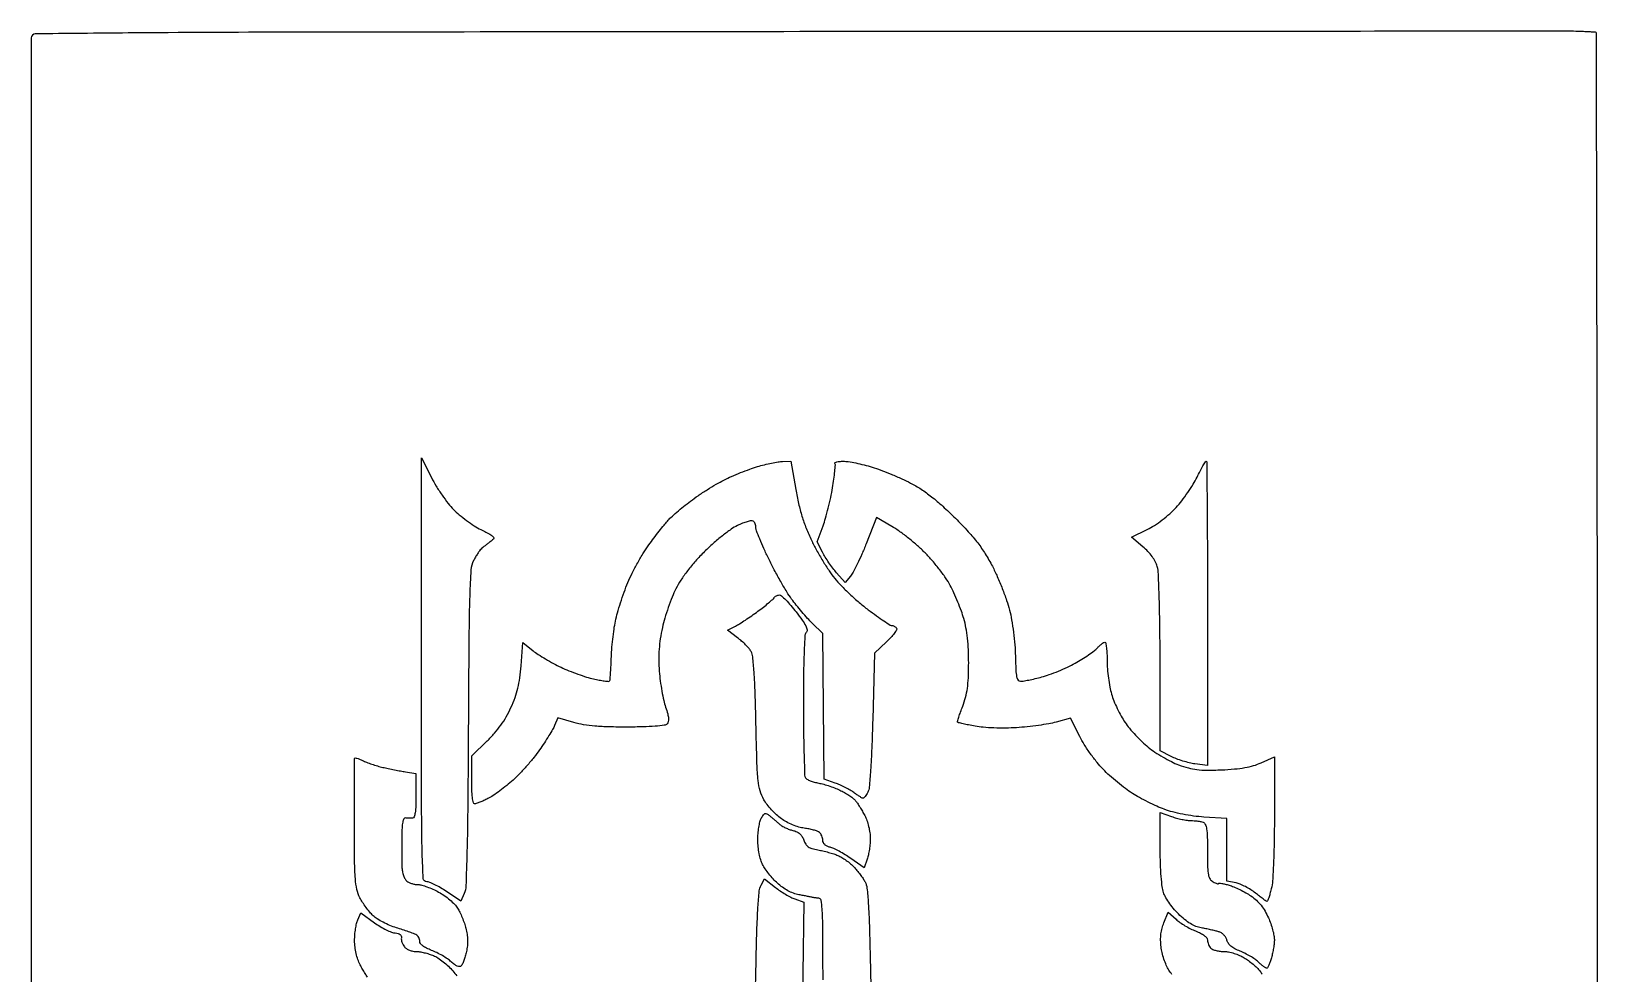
# Model space of a CAD drawing. Extents: x 0.1 to 47.6, y 0.1 to 68.1.
# Drawn here: x 0.08 to 47.63, y 39.43 to 68.05 of the extents above; entities that cross this region are included whole.
import ezdxf

# ---------------------------------------------------------------- set-up
doc = ezdxf.new("R2010")
doc.units = 0
doc.header["$MEASUREMENT"] = 0

msp = doc.modelspace()

# ---------------------------------------------------------------- linework, layer by layer
for points in [[(47.6298, 34.0515, 0.000175), (47.625241, 47.076395, 0.000292), (47.611162, 58.041729, 0.000003), (47.592503, 67.994465, 0.396422), (47.56635, 68.022163, 0.002717), (47.524629, 68.024411, 0.000198), (47.409708, 68.029929, 0.000277), (47.272639, 68.03638, 0.000209), (47.1222, 68.043313, 0.01144), (46.815193, 68.050302, 0.000012), (40.000598, 68.049335, 0.000116), (32.384398, 68.046314, 0.000071), (23.41305, 68.039399, 0.000091), (7.889157, 68.022401, 0.001721), (3.027083, 67.999461, 0.000919), (0.205333, 67.97125, 0.410568), (0.084494, 67.849049, 0.000156), (0.084451, 67.71057), (0.08442, 57.851286), (0.084396, 46.957908), (0.084388, 34.0515)], [(24.118997, 39.241259, -0.003942), (24.112701, 39.95235, 0.002132), (24.107589, 40.9291, 0.0158), (24.088477, 41.393906, 0.028089), (24.054695, 41.654629, 0.337682), (23.9841, 41.718375, -0.007032), (23.930862, 41.723566, -0.006313), (23.875838, 41.730418, -0.00634), (23.826621, 41.737817, -0.019706), (23.79375, 41.744524, 0.011467), (23.752666, 41.753615, 0.00098), (23.646807, 41.774288, 0.001296), (23.520405, 41.798377, 0.001004), (23.382617, 41.82398, -0.04364), (23.216641, 41.869725, -0.03432), (23.046599, 41.946636, -0.033035), (22.88179, 42.049833, -0.032691), (22.731395, 42.174169, -0.020827), (22.60456, 42.304201, -0.015215), (22.47443, 42.458421, -0.015424), (22.359894, 42.612381, -0.032499), (22.282865, 42.739788, -0.046912), (22.224566, 42.883633, -0.024633), (22.178266, 43.071172, -0.02341), (22.147762, 43.278652, -0.024562), (22.137437, 43.484766, -0.019997), (22.144962, 43.677382, -0.019311), (22.167855, 43.871054, -0.019649), (22.201271, 44.039744, -0.064223), (22.2416, 44.145878, -0.025846), (22.30426, 44.249686, -0.162842), (22.352688, 44.286745, -0.207321), (22.406885, 44.282481, -0.045104), (22.487252, 44.230112, -0.005682), (22.552757, 44.177247, -0.002883), (22.63404, 44.109316, -0.002863), (22.717127, 44.03824, -0.004272), (22.788884, 43.975061, 0.045478), (22.86833, 43.915964, 0.024425), (22.975635, 43.857366, 0.02412), (23.091798, 43.807875, 0.034595), (23.199136, 43.776385, -0.053042), (23.316235, 43.737295, -0.073863), (23.408792, 43.677231, -0.074191), (23.479609, 43.593085, -0.054066), (23.532143, 43.48249, 0.055324), (23.591045, 43.359286, 0.102202), (23.667207, 43.279186, 0.08289), (23.780212, 43.225778, 0.027189), (23.960373, 43.185162, -0.015347), (24.111575, 43.154817, -0.010545), (24.281039, 43.111574, -0.01064), (24.442558, 43.062986, -0.021202), (24.567683, 43.016476, -0.036797), (24.684234, 42.957001, -0.019994), (24.81832, 42.868117, -0.019821), (24.948173, 42.766291, -0.029538), (25.052413, 42.666479, -0.015056), (25.146028, 42.559294, -0.011047), (25.243522, 42.435148, -0.011183), (25.330653, 42.313427, -0.024235), (25.390813, 42.2154, -0.098768), (25.450523, 42.025793, -0.010647), (25.490626, 41.565413, -0.009088), (25.523093, 40.881273, -0.002504), (25.5492, 39.8043, 0.00202), (25.577806, 38.575172, 0.012478)], [(22.055228, 38.564461, 0.002384), (22.08246, 39.6774, -0.002597), (22.108746, 40.733321, -0.008145), (22.141642, 41.442226, -0.007943), (22.180683, 41.938266, -0.104578), (22.235273, 42.112987), (22.343925, 42.306674), (22.671455, 42.047265, 0.01878), (22.816265, 41.941172, 0.014745), (22.980626, 41.836918, 0.014989), (23.139406, 41.748978, 0.035111), (23.264017, 41.695466), (23.529048, 41.603075), (23.502774, 39.432523), (23.4765, 37.261971)], [(10.288103, 39.318554, -0.007167), (10.215354, 39.433644, -0.007158), (10.137463, 39.565058, -0.007761), (10.065495, 39.69518, -0.038865), (9.996538, 39.852971, -0.027727), (9.943443, 40.038405, -0.026851), (9.909541, 40.236222, -0.02902), (9.8982, 40.431449, -0.019666), (9.905163, 40.608423, -0.017646), (9.926042, 40.790869, -0.017989), (9.956466, 40.953258, -0.051632), (9.992982, 41.061863), (10.087765, 41.269888), (10.502127, 40.972198, 0.020041), (10.676296, 40.857362, 0.020823), (10.856934, 40.758399, 0.021061), (11.019675, 40.686224, 0.079714), (11.128111, 40.662404, -0.042606), (11.221008, 40.649095, -0.109078), (11.282005, 40.620024, -0.15359), (11.312967, 40.575148, -0.117151), (11.316921, 40.515247, 0.080878), (11.316555, 40.453382, 0.042936), (11.334916, 40.37877, 0.041288), (11.36747, 40.303799, 0.050179), (11.410214, 40.240297, 0.080239), (11.471593, 40.186686, 0.044222), (11.560688, 40.141495, 0.042655), (11.661655, 40.110729, 0.052677), (11.759427, 40.1004, -0.039425), (11.869848, 40.09168, -0.018141), (12.011505, 40.063864, -0.017838), (12.159182, 40.023652, -0.023569), (12.290218, 39.976021, -0.046515), (12.425024, 39.904334, -0.021571), (12.586016, 39.78822, -0.02115), (12.745851, 39.650762, -0.027579), (12.879167, 39.511362, -0.02599), (12.997886, 39.357116, -0.019044)], [(34.70419, 39.405129, -0.034089), (34.610004, 39.536578, -0.038401), (34.535804, 39.680221, -0.020515), (34.465547, 39.867429, -0.020306), (34.409141, 40.065532, -0.029733), (34.377173, 40.24391, -0.025973), (34.363884, 40.445108, -0.032759), (34.373483, 40.631413, -0.034503), (34.406426, 40.806528, -0.035227), (34.462987, 40.974195), (34.597239, 41.295505), (34.83197, 41.077679, 0.034437), (34.947607, 40.984317, 0.017899), (35.103366, 40.883472, 0.017713), (35.271435, 40.79092, 0.025724), (35.42625, 40.722432, -0.026017), (35.576585, 40.655821, -0.047392), (35.689991, 40.584116, -0.062262), (35.762443, 40.512025, -0.167422), (35.7858, 40.444226, 0.060219), (35.793214, 40.382895, 0.039062), (35.815621, 40.314975, 0.038964), (35.848445, 40.251093, 0.058283), (35.88732, 40.20192, 0.101649), (35.946693, 40.162783, 0.032943), (36.04724, 40.130094, 0.031286), (36.16675, 40.107616, 0.03049), (36.28917, 40.099967, -0.049123), (36.426588, 40.086233, -0.026045), (36.592584, 40.043872, -0.025657), (36.759357, 39.982383, -0.035998), (36.900328, 39.909617, -0.022011), (37.03132, 39.821438, -0.016418), (37.167926, 39.71336, -0.016672), (37.290141, 39.60277, -0.035862), (37.374816, 39.5082, -0.01603), (37.447496, 39.407783, -0.008547)]]:
    msp.add_lwpolyline(points, format="xyb")
for points in [[(12.229724, 54.495421, 0.020382), (12.371875, 54.238055, 0.014626), (12.550471, 53.962243, 0.014809), (12.736267, 53.709284, 0.03058), (12.898774, 53.525584, 0.023938), (13.073353, 53.366966, 0.014162), (13.295526, 53.194058, 0.014154), (13.527586, 53.033685, 0.023526), (13.732757, 52.913646, -0.004906), (14.035581, 52.751292, -0.104652), (14.112295, 52.685289, -0.361471), (14.109797, 52.625794, -0.057861), (14.015457, 52.543129, 0.00852), (13.938309, 52.487939, 0.007081), (13.85812, 52.426702, 0.007159), (13.78626, 52.368513, 0.019157), (13.73732, 52.324426, 0.043373), (13.691986, 52.271949, 0.012248), (13.6308, 52.182767, 0.012247), (13.566338, 52.078175, 0.012648), (13.507793, 51.971654, 0.103216), (13.429158, 51.689222, 0.008625), (13.392084, 50.926856, 0.005818), (13.366754, 49.64169, 0.000756), (13.348773, 46.89979, -0.001063), (13.332127, 44.578669, -0.003955), (13.306975, 43.117, -0.002688), (13.275648, 42.089936, -0.096319), (13.222149, 41.859283), (13.119799, 41.630067), (12.684898, 41.922733, 0.015635), (12.50661, 42.034777, 0.018271), (12.330544, 42.129429, 0.017482), (12.177396, 42.198146, 0.097005), (12.089299, 42.2154, -0.396724), (11.982979, 42.315517, -0.008784), (11.950278, 43.084264, -0.005869), (11.931658, 44.494033, -0.000367), (11.9286, 48.656367), (11.9286, 55.097333)], [(22.886402, 54.983534), (23.142304, 54.99), (23.28809, 54.135661, 0.013982), (23.373872, 53.705814, 0.018477), (23.47725, 53.320139, 0.019242), (23.604919, 52.956119, 0.017588), (23.763722, 52.591711, 0.014958), (23.91758, 52.29331, 0.01049), (24.107734, 51.966487, 0.010595), (24.303212, 51.660922, 0.021673), (24.471639, 51.43168, 0.024121), (24.661737, 51.217206, 0.011344), (24.926517, 50.958056, 0.011212), (25.216731, 50.698575, 0.015488), (25.489249, 50.47993, 0.006013), (25.740533, 50.2955, 0.008831), (25.96616, 50.139991, 0.004901), (26.158843, 50.01485, 0.142503), (26.214701, 49.9986, -0.079998), (26.251212, 49.992721, -0.053418), (26.289848, 49.975186, -0.052522), (26.324666, 49.949385, -0.068745), (26.349876, 49.918893, -0.281093), (26.350147, 49.869984, -0.025102), (26.278471, 49.763559, -0.026904), (26.17259, 49.637005, -0.017442), (26.037619, 49.502027), (25.6761, 49.164868), (25.62377, 47.143551, -0.003377), (25.595392, 46.274384, -0.007243), (25.559266, 45.604523, -0.005315), (25.518645, 45.09135, -0.100783), (25.472744, 44.937816, -0.01681), (25.431824, 44.867172, -0.023918), (25.390482, 44.807572, -0.021483), (25.353194, 44.763055, -0.210685), (25.331298, 44.7534, -0.132775), (25.304629, 44.760609, -0.00777), (25.231971, 44.804514, -0.011321), (25.146465, 44.860747, -0.008066), (25.053193, 44.927406, 0.027528), (24.939287, 45.002294, 0.014189), (24.789369, 45.08384, 0.01406), (24.629968, 45.159212, 0.02064), (24.485569, 45.215601), (24.1533, 45.329789), (24.13073, 47.545292), (24.108159, 49.760795), (23.790673, 50.070047, -0.015279), (23.64686, 50.218959, -0.007848), (23.475454, 50.413711, -0.007792), (23.305135, 50.619885, -0.011649), (23.163421, 50.805695, -0.019963), (23.017892, 51.023822, -0.007503), (22.831107, 51.340122, -0.007418), (22.637814, 51.690945, -0.008948), (22.467128, 52.026255, -0.00684), (22.319081, 52.341315, -0.009183), (22.194143, 52.63096, -0.006749), (22.09785, 52.875323, -0.090716), (22.0806, 52.969617, 0.052638), (22.074155, 53.030672, 0.048624), (22.055068, 53.090767, 0.051993), (22.026989, 53.141132, 0.101531), (21.993683, 53.172532, 0.185694), (21.938134, 53.183006, 0.023787), (21.817764, 53.155026, 0.025211), (21.672537, 53.105869, 0.018516), (21.516864, 53.037502, 0.041461), (21.326293, 52.92489, 0.013359), (21.063507, 52.727882, 0.013221), (20.781631, 52.492162, 0.014446), (20.521042, 52.248527, 0.01556), (20.24635, 51.958936, 0.017961), (20.00359, 51.665975, 0.019358), (19.801328, 51.381055, 0.028852), (19.649244, 51.116009, 0.02079), (19.537003, 50.865794, 0.011359), (19.419324, 50.550651, 0.011303), (19.314108, 50.2245, 0.017636), (19.239898, 49.938858, 0.016557), (19.176533, 49.601757, 0.020612), (19.141071, 49.284954, 0.020346), (19.131546, 48.962927, 0.015445), (19.146381, 48.609949, 0.013847), (19.175835, 48.318115, 0.011201), (19.223097, 48.006831, 0.011362), (19.279694, 47.721487, 0.028495), (19.337398, 47.517362, -0.014373), (19.400309, 47.316642, -0.045901), (19.425864, 47.178753, -0.074809), (19.420241, 47.081633, -0.145573), (19.383595, 47.013955, -0.166648), (19.297308, 46.971726, -0.011178), (19.020015, 46.943197, -0.013309), (18.650376, 46.923384, -0.006108), (18.167813, 46.916282, -0.007298), (17.623998, 46.922859, -0.014537), (17.194139, 46.946854, -0.018187), (16.845438, 46.989326, -0.029966), (16.555559, 47.053385), (16.064218, 47.193292), (15.968205, 46.967396, -0.03013), (15.90859, 46.847717, -0.007121), (15.794436, 46.655812, -0.007304), (15.656614, 46.438634, -0.00714), (15.511478, 46.223901, -0.017255), (15.341229, 45.996734, -0.010664), (15.126472, 45.741238, -0.010692), (14.903246, 45.497593, -0.018855), (14.707352, 45.307635, -0.013297), (14.514255, 45.143095, -0.01107), (14.300691, 44.978376, -0.011223), (14.098373, 44.836248, -0.029562), (13.945639, 44.746584, -0.010265), (13.817321, 44.684407, -0.012611), (13.695, 44.6319, -0.011085), (13.590858, 44.59293, -0.084175), (13.53937, 44.5842, -0.357907), (13.501467, 44.615318, -0.019018), (13.475099, 44.780861, -0.020725), (13.457021, 45.010734, -0.00926), (13.4514, 45.314214), (13.4514, 46.044228), (13.92023, 46.494698, 0.021921), (14.142902, 46.728261, 0.024307), (14.336273, 46.972793, 0.024667), (14.50253, 47.231515, 0.02404), (14.644052, 47.507541, 0.020275), (14.768447, 47.814387, 0.027255), (14.854224, 48.101714, 0.025769), (14.911434, 48.408975, 0.015528), (14.948998, 48.777764), (14.998952, 49.485614), (15.313955, 49.236127, 0.023822), (15.47213, 49.122674, 0.01017), (15.693586, 48.985601, 0.010036), (15.936065, 48.848745, 0.013003), (16.163971, 48.733618, 0.014191), (16.401625, 48.629372, 0.01004), (16.673843, 48.525378, 0.010144), (16.938165, 48.436448, 0.021027), (17.148412, 48.38002, 0.008903), (17.323306, 48.344138, 0.013506), (17.476618, 48.319783, 0.008122), (17.603821, 48.305181, 0.224524), (17.634594, 48.316194, 0.174141), (17.649833, 48.348515, 0.003645), (17.665746, 48.52794, 0.008033), (17.679597, 48.740371, 0.005269), (17.689036, 48.985423, -0.01206), (17.703632, 49.265427, -0.008089), (17.733204, 49.584635, -0.008149), (17.771909, 49.893028, -0.015903), (17.814554, 50.137136, -0.018385), (17.874867, 50.38198, -0.008632), (17.969862, 50.693983, -0.00854), (18.080771, 51.017893, -0.011877), (18.191843, 51.303648, -0.017065), (18.321688, 51.587812, -0.011084), (18.490021, 51.907318, -0.011148), (18.668429, 52.212256, -0.020734), (18.828523, 52.449754, -0.003308), (18.983386, 52.657231, -0.00306), (19.145028, 52.868132, -0.003053), (19.291239, 53.054144, -0.010215), (19.39032, 53.173535, -0.027963), (19.498436, 53.285246, -0.00818), (19.676684, 53.444599, -0.00819), (19.883548, 53.61769, -0.008695), (20.091938, 53.780418, -0.012797), (20.322999, 53.945372, -0.008183), (20.599306, 54.125624, -0.008222), (20.876038, 54.293476, -0.015174), (21.107138, 54.419257, -0.013352), (21.338547, 54.528591, -0.00832), (21.615135, 54.644892, -0.008347), (21.891875, 54.750548, -0.014967), (22.1229, 54.826616, -0.01106), (22.336009, 54.884685, -0.010302), (22.556564, 54.934772, -0.010339), (22.754355, 54.971177, -0.034034)], [(24.731596, 54.99, -0.038536), (24.882399, 54.97836, -0.011691), (25.108313, 54.937846, -0.011634), (25.360264, 54.880419, -0.012428), (25.603739, 54.812453, -0.015235), (25.868483, 54.722497, -0.008351), (26.187295, 54.597109, -0.008316), (26.507027, 54.458885, -0.013136), (26.7759, 54.32869, -0.026344), (27.090929, 54.144153, -0.021319), (27.408687, 53.914798, -0.018343), (27.748844, 53.625653, -0.010936), (28.132889, 53.258387, -0.010727), (28.524503, 52.849975, -0.021671), (28.811477, 52.509003, -0.024814), (29.042042, 52.17676, -0.020091), (29.256506, 51.799456, -0.015395), (29.405764, 51.487211, -0.010373), (29.557567, 51.122454, -0.010455), (29.689833, 50.763146, -0.020357), (29.77751, 50.470507, -0.020203), (29.841217, 50.171597, -0.01082), (29.896864, 49.798221, -0.010728), (29.937501, 49.412087, -0.015793), (29.955164, 49.0715, 0.005565), (29.968429, 48.64865, 0.039627), (29.993289, 48.445386, 0.107091), (30.037949, 48.343824, 0.240255), (30.110946, 48.3066, 0.043792), (30.193505, 48.313845, 0.006482), (30.358041, 48.34515, 0.007264), (30.551906, 48.387589, 0.006192), (30.755098, 48.437835, 0.021883), (30.984778, 48.508523, 0.011861), (31.260801, 48.614328, 0.011796), (31.537135, 48.735535, 0.018241), (31.769111, 48.854372, 0.011578), (31.976082, 48.976492, 0.011755), (32.176115, 49.107467, 0.011604), (32.344551, 49.22936, 0.04643), (32.438251, 49.315337, -0.020617), (32.504357, 49.382591, -0.02538), (32.571525, 49.439399, -0.025146), (32.631422, 49.480464, -0.138556), (32.668712, 49.491, -0.360656), (32.696987, 49.467556, -0.01471), (32.7192, 49.327079, -0.019829), (32.735053, 49.146915, -0.012028), (32.7402, 48.932971, 0.019475), (32.749821, 48.686051, 0.013036), (32.779163, 48.404836, 0.013138), (32.821934, 48.133428, 0.025087), (32.872838, 47.918681, 0.025534), (32.94358, 47.714794, 0.014935), (33.047818, 47.478137, 0.014913), (33.166589, 47.246951, 0.024425), (33.282257, 47.059661, 0.02445), (33.419, 46.880148, 0.013189), (33.60365, 46.67225, 0.013108), (33.803378, 46.469883, 0.020082), (33.987694, 46.306393, 0.024511), (34.187687, 46.158599, 0.015189), (34.435655, 46.004159, 0.015228), (34.690381, 45.866256, 0.026403), (34.910725, 45.769712, 0.023103), (35.204891, 45.674196, 0.03775), (35.462144, 45.624107, 0.030136), (35.761797, 45.607134, 0.009595), (36.2088, 45.617356, 0.011273), (36.606942, 45.64311, 0.022274), (36.920892, 45.684693, 0.027322), (37.181676, 45.745989, 0.034368), (37.41435, 45.83203), (37.8162, 46.012886), (37.8162, 44.193905, -0.004375), (37.809624, 43.442253, -0.006399), (37.789579, 42.780838, -0.005736), (37.760303, 42.244848, -0.04519), (37.721557, 41.999063, -0.008722), (37.682592, 41.85498, -0.013962), (37.643782, 41.73361, -0.007733), (37.607657, 41.63552, -0.31001), (37.589696, 41.6232, -0.152888), (37.565292, 41.630841, -0.004019), (37.471324, 41.697203, -0.008098), (37.361819, 41.778585, -0.005407), (37.238992, 41.875124, 0.02739), (37.098908, 41.975593, 0.021538), (36.937178, 42.069129, 0.022008), (36.778877, 42.143126, 0.049004), (36.651753, 42.181799), (36.378, 42.23655), (36.378, 43.18695), (36.378, 44.13735), (35.68005, 44.182746, -0.017111), (35.363196, 44.214271, -0.014993), (35.03485, 44.268395, -0.015496), (34.727174, 44.338603, -0.025995), (34.4745, 44.418793, -0.016372), (34.246756, 44.51295, -0.009626), (33.980608, 44.639558, -0.009623), (33.719186, 44.776495, -0.016182), (33.505964, 44.902609, -0.019822), (33.298654, 45.046309, -0.01074), (33.05489, 45.23834, -0.010684), (32.814793, 45.444747, -0.016581), (32.617664, 45.633846, -0.024203), (32.433481, 45.841895, -0.014205), (32.2328, 46.107072, -0.014189), (32.046775, 46.384279, -0.023396), (31.907615, 46.629662), (31.62493, 47.187404), (31.188515, 47.067059, -0.02342), (30.968768, 47.017402, -0.008769), (30.656636, 46.967712, -0.008665), (30.3142, 46.925377, -0.010398), (29.9907, 46.897852, -0.013564), (29.657674, 46.885538, -0.011395), (29.304492, 46.890114, -0.011696), (28.977178, 46.909493, -0.025801), (28.729076, 46.942969, -0.003882), (28.535449, 46.980905, -0.005914), (28.368003, 47.017131, -0.002422), (28.225656, 47.050421, -0.138582), (28.202334, 47.063466, -0.274371), (28.196474, 47.086428, -0.00456), (28.236249, 47.217396, -0.010333), (28.288245, 47.3719, -0.006505), (28.35503, 47.550243, 0.028253), (28.442662, 47.819337, 0.030032), (28.497285, 48.091189, 0.023911), (28.526721, 48.415807, 0.009908), (28.536772, 48.8565, 0.011538), (28.528681, 49.259261, 0.01615), (28.501547, 49.618163, 0.018143), (28.45559, 49.935015, 0.026285), (28.390346, 50.2101, 0.016769), (28.314229, 50.440581, 0.0094), (28.207157, 50.715573, 0.009371), (28.088414, 50.989642, 0.015063), (27.975894, 51.21806, 0.028941), (27.837202, 51.446472, 0.013985), (27.635169, 51.722674, 0.013817), (27.407941, 51.999603, 0.019289), (27.188804, 52.23326, 0.01577), (26.955168, 52.449759, 0.011677), (26.684075, 52.674623, 0.011828), (26.41785, 52.875103, 0.025887), (26.20303, 53.012805), (25.738849, 53.277511), (25.424681, 52.483742, -0.008613), (25.292509, 52.165909, -0.009893), (25.155168, 51.867319, -0.009102), (25.029444, 51.619261, -0.054827), (24.948361, 51.499936), (24.786208, 51.3099), (24.526862, 51.606, -0.017722), (24.415387, 51.742762, -0.011163), (24.294616, 51.909761, -0.011206), (24.183053, 52.07953, -0.020135), (24.100424, 52.224279), (23.933332, 52.546459), (24.11532, 53.027979, 0.019487), (24.192951, 53.260383, 0.009095), (24.276197, 53.566863, 0.008995), (24.351992, 53.891977, 0.01244), (24.407429, 54.1863, 0.006626), (24.446791, 54.450236, 0.009775), (24.473726, 54.682928, 0.00551), (24.490292, 54.878109, 0.157676), (24.478482, 54.92655, -0.427333), (24.484838, 54.950852, -0.06552), (24.536719, 54.971362, -0.040877), (24.622214, 54.985502, -0.020553)], [(35.746108, 54.99, -0.411616), (35.762425, 54.973827, -0.000073), (35.77414, 53.632229, -0.001342), (35.782948, 52.140186, -0.000805), (35.7858, 50.367801), (35.7858, 45.745602), (35.404829, 45.797819, -0.025969), (35.234415, 45.830265, -0.015705), (35.036443, 45.88537, -0.015717), (34.842777, 45.952641, -0.026506), (34.685729, 46.022538), (34.3476, 46.195039), (34.347128, 48.837069, 0.002765), (34.340974, 49.914912, 0.00457), (34.322424, 50.824977, 0.003088), (34.296111, 51.561766, 0.057322), (34.259882, 51.791532, 0.052101), (34.200488, 51.942412, 0.036674), (34.104709, 52.09778, 0.033885), (33.977907, 52.250326, 0.029107), (33.825383, 52.392803), (33.477659, 52.681642), (33.955987, 52.915666, 0.030339), (34.173904, 53.039189, 0.019244), (34.412399, 53.207593, 0.019004), (34.642411, 53.397935, 0.02536), (34.835107, 53.588569, 0.02058), (35.005732, 53.791588, 0.013235), (35.187274, 54.039902, 0.013304), (35.352294, 54.292757, 0.024241), (35.471158, 54.508724, -0.006229), (35.564202, 54.693208, -0.009867), (35.648968, 54.848625, -0.004243), (35.724005, 54.977422, -0.264625)], [(22.791118, 50.9292, -0.186862), (22.85216, 50.905562, -0.013376), (22.985603, 50.77728, -0.017354), (23.139332, 50.610154, -0.012168), (23.301071, 50.412026, -0.010572), (23.485801, 50.163473, -0.036932), (23.58916, 49.992666, -0.06349), (23.631562, 49.87413, -0.255907), (23.610746, 49.802906, 0.183683), (23.567083, 49.705677, 0.004448), (23.542082, 49.204763, 0.007591), (23.524813, 48.535381, 0.002805), (23.520095, 47.59173, 0.002746), (23.525097, 46.77237, 0.004275), (23.539325, 46.066241, 0.001352), (23.558493, 45.456015, 0.133938), (23.583739, 45.374515, 0.12959), (23.628915, 45.332735, 0.027431), (23.727121, 45.287246, 0.026997), (23.850246, 45.245767, 0.022774), (23.984294, 45.215027, -0.024174), (24.138188, 45.179281, -0.01335), (24.322473, 45.121616, -0.013286), (24.506569, 45.053049, -0.02077), (24.660614, 44.983399, -0.017074), (24.797973, 44.908303, -0.016634), (24.931114, 44.82339, -0.016788), (25.042932, 44.741078, -0.057728), (25.106669, 44.677587, -0.023499), (25.159297, 44.604646, -0.007167), (25.232046, 44.489556, -0.007158), (25.309937, 44.358142, -0.007761), (25.381905, 44.22802, -0.038637), (25.446772, 44.079771, -0.023952), (25.500652, 43.897435, -0.023858), (25.53719, 43.709199, -0.036019), (25.5492, 43.542695, -0.0207), (25.542513, 43.381244, -0.01518), (25.522272, 43.203115, -0.015391), (25.49274, 43.035386, -0.032603), (25.45753, 42.908285), (25.36586, 42.64532), (24.955976, 42.927272, 0.013973), (24.783088, 43.039213, 0.01358), (24.60259, 43.142439, 0.013611), (24.439138, 43.224466, 0.048036), (24.328545, 43.263823, -0.052606), (24.237624, 43.297117, -0.079153), (24.168758, 43.345672, -0.093158), (24.126007, 43.406459, -0.107195), (24.111, 43.475653, 0.058624), (24.103196, 43.541984, 0.044938), (24.079936, 43.611234, 0.046036), (24.045751, 43.672946, 0.076237), (24.00525, 43.716416, 0.080479), (23.942078, 43.751582, 0.018803), (23.826234, 43.788656, 0.018911), (23.68806, 43.821638, 0.017559), (23.544335, 43.845036, -0.042982), (23.383916, 43.879594, -0.023423), (23.194201, 43.947757, -0.023176), (23.006481, 44.035699, -0.033881), (22.851134, 44.131412, -0.031707), (22.707469, 44.248379, -0.020144), (22.555108, 44.401227, -0.020225), (22.417146, 44.564002, -0.034967), (22.318074, 44.7111, -0.060785), (22.205755, 44.975729, -0.044602), (22.14522, 45.289084, -0.01825), (22.111478, 45.805917, -0.001846), (22.080675, 47.0376, 0.003088), (22.055493, 47.953517, 0.008714), (22.022799, 48.592894, 0.008297), (21.983869, 49.049186, 0.104822), (21.931414, 49.212611, 0.046878), (21.869784, 49.3002, 0.017089), (21.767283, 49.412228, 0.016769), (21.646135, 49.527852, 0.019236), (21.522768, 49.629686), (21.221007, 49.85985), (21.460454, 49.984934, 0.019667), (21.581649, 50.054443, 0.006108), (21.758224, 50.16819, 0.006096), (21.952645, 50.300255, 0.006679), (22.137897, 50.433133, 0.006419), (22.309545, 50.563194, 0.008386), (22.462933, 50.686735, 0.006466), (22.587742, 50.793521, 0.074275), (22.62934, 50.842723, -0.078423), (22.657789, 50.875814, -0.053369), (22.698909, 50.903798, -0.05271), (22.745716, 50.922796, -0.070177)], [(10.139221, 45.902109, 0.025679), (10.257799, 45.848313, 0.011457), (10.418813, 45.789238, 0.011306), (10.592378, 45.734382, 0.015034), (10.752571, 45.69289, 0.004475), (10.918234, 45.656813, 0.002979), (11.10872, 45.618294, 0.002998), (11.294013, 45.583126, 0.005861), (11.44215, 45.557721), (11.7594, 45.507133), (11.7594, 44.834167, -0.008764), (11.753901, 44.520477, -0.029649), (11.734611, 44.316598, -0.045338), (11.703045, 44.189927, -0.29337), (11.65365, 44.151176, -0.017614), (11.605503, 44.148319, -0.010398), (11.5479, 44.148131, -0.010396), (11.490299, 44.15034, -0.017506), (11.44215, 44.154885, 0.319407), (11.393074, 44.128759, 0.065818), (11.35927, 44.030653, 0.036332), (11.337471, 43.86094, 0.010214), (11.328203, 43.593859, 0.002773), (11.326069, 43.349005, 0.002304), (11.326443, 43.08853, 0.002325), (11.328995, 42.84994, 0.006292), (11.333723, 42.6807, 0.032406), (11.348842, 42.537651, 0.039561), (11.38202, 42.407267, 0.044524), (11.428723, 42.301906, 0.102641), (11.484989, 42.23655, 0.057279), (11.552478, 42.196003, 0.031801), (11.642362, 42.161864, 0.031288), (11.738995, 42.138539, 0.043601), (11.827571, 42.1308, -0.068594), (11.933651, 42.116178, -0.01888), (12.094405, 42.064383, -0.018704), (12.273936, 41.991244, -0.018544), (12.448026, 41.904698, -0.0279), (12.618756, 41.799029, -0.023096), (12.788223, 41.668537, -0.023708), (12.932654, 41.534045, -0.056159), (13.022785, 41.418248, -0.026062), (13.090614, 41.293227, -0.01342), (13.162945, 41.130445, -0.013302), (13.22857, 40.958554, -0.019572), (13.276176, 40.804089, -0.028923), (13.312519, 40.626622, -0.030956), (13.327072, 40.45014, -0.031028), (13.319713, 40.273589, -0.029339), (13.290611, 40.095914, -0.015276), (13.254228, 39.954351, -0.017648), (13.210757, 39.822022, -0.01692), (13.166537, 39.713378, -0.091511), (13.130574, 39.661134, -0.204832), (13.081663, 39.641523, -0.092902), (13.012842, 39.656049, -0.060786), (12.927056, 39.704567, -0.027825), (12.82786, 39.786733, 0.036649), (12.716355, 39.875828, 0.017686), (12.561927, 39.973836, 0.017433), (12.392971, 40.065104, 0.023906), (12.234716, 40.134378, -0.023975), (12.078679, 40.202708, -0.047967), (11.964458, 40.273772, -0.066033), (11.894239, 40.343835, -0.186797), (11.875084, 40.409145, 0.088131), (11.869925, 40.465204, 0.063076), (11.845728, 40.52348, 0.06186), (11.807084, 40.575048, 0.07649), (11.7594, 40.611407, 0.034078), (11.683381, 40.64633, 0.005749), (11.533095, 40.70136, 0.006264), (11.354647, 40.761882, 0.005531), (11.1672, 40.820564, -0.025863), (10.971432, 40.890707, -0.020558), (10.767965, 40.985718, -0.021004), (10.586349, 41.0897, -0.047927), (10.461502, 41.186149, -0.028579), (10.35755, 41.295496, -0.016034), (10.243525, 41.439155, -0.015959), (10.137304, 41.592135, -0.025), (10.057032, 41.730716, -0.065209), (9.966623, 41.982451, -0.035461), (9.9195, 42.308193, -0.016168), (9.897995, 42.839614, -0.002109), (9.893584, 43.972616, -0.000096), (9.893967, 44.714453, -0.000152), (9.894611, 45.34993, -0.000031), (9.895383, 45.909571, -0.00724), (9.896204, 45.961123, -0.409035), (9.913586, 45.977771, -0.056444), (9.968414, 45.970856, -0.039125), (10.0466, 45.945255, -0.020653)], [(34.696636, 44.199747, 0.018209), (34.847583, 44.152595, 0.014745), (35.01254, 44.112775, 0.014998), (35.166999, 44.085084, 0.036865), (35.281917, 44.0766, -0.018772), (35.382178, 44.072834, -0.015702), (35.488074, 44.061516, -0.015989), (35.58431, 44.04501, -0.041166), (35.651981, 44.025249, -0.200865), (35.720424, 43.959823, -0.065459), (35.759954, 43.822741, -0.031737), (35.780667, 43.584061, -0.005778), (35.7858, 43.139925, 0.005119), (35.790786, 42.6529, 0.040155), (35.813537, 42.427824, 0.096899), (35.863748, 42.299967, 0.128703), (35.955, 42.2154, 0.016675), (36.019926, 42.18339, 0.031515), (36.074497, 42.162744, 0.04037), (36.113613, 42.154079, 0.455022), (36.1242, 42.163304, -0.443484), (36.137086, 42.174975, -0.013543), (36.216914, 42.164865, -0.018447), (36.318773, 42.145281, -0.01064), (36.439821, 42.114614, -0.031679), (36.585611, 42.064231, -0.015364), (36.765207, 41.982559, -0.01517), (36.947678, 41.885732, -0.021113), (37.104307, 41.787442, -0.035172), (37.27082, 41.654718, -0.038029), (37.412448, 41.503149, -0.037034), (37.532528, 41.328172, -0.030298), (37.634686, 41.125475, -0.018093), (37.704134, 40.946461, -0.01655), (37.762742, 40.757532, -0.01682), (37.803784, 40.585396, -0.050645), (37.815728, 40.465417, -0.02686), (37.809392, 40.351756, -0.012192), (37.789514, 40.204055, -0.012032), (37.76093, 40.048932, -0.016152), (37.727152, 39.91005, -0.014811), (37.689476, 39.788472, -0.022768), (37.649059, 39.685992, -0.018986), (37.610473, 39.607945, -0.275058), (37.585026, 39.5928, -0.14688), (37.553854, 39.602159, -0.013697), (37.487376, 39.648695, -0.016676), (37.409977, 39.710202, -0.01234), (37.328459, 39.783082, 0.037505), (37.225978, 39.865822, 0.017524), (37.08217, 39.957834, 0.01725), (36.923847, 40.044255, 0.023116), (36.774455, 40.110779, -0.028814), (36.616675, 40.183201, -0.052117), (36.498859, 40.26244, -0.065447), (36.419317, 40.348878, -0.095625), (36.377015, 40.442975, 0.07893), (36.343859, 40.523782, 0.05851), (36.284285, 40.599945, 0.057273), (36.20708, 40.661832, 0.067512), (36.121866, 40.70055, 0.013139), (36.01958, 40.72835, 0.005597), (35.881345, 40.760411, 0.005533), (35.733052, 40.791343, 0.007235), (35.596793, 40.816153, -0.054416), (35.432802, 40.86231, -0.0416), (35.266217, 40.946144, -0.035493), (35.091947, 41.070648, -0.021744), (34.90449, 41.24003, -0.024949), (34.746658, 41.411972, -0.025382), (34.6077, 41.59783, -0.027045), (34.499932, 41.778774, -0.053107), (34.438319, 41.934398, -0.042971), (34.403402, 42.121013, -0.008156), (34.374777, 42.466056, -0.008652), (34.354842, 42.87126, -0.007849), (34.348072, 43.290297), (34.3476, 44.322894)]]:
    msp.add_lwpolyline(points, format="xyb", close=True)

doc.saveas('drawing.dxf')
